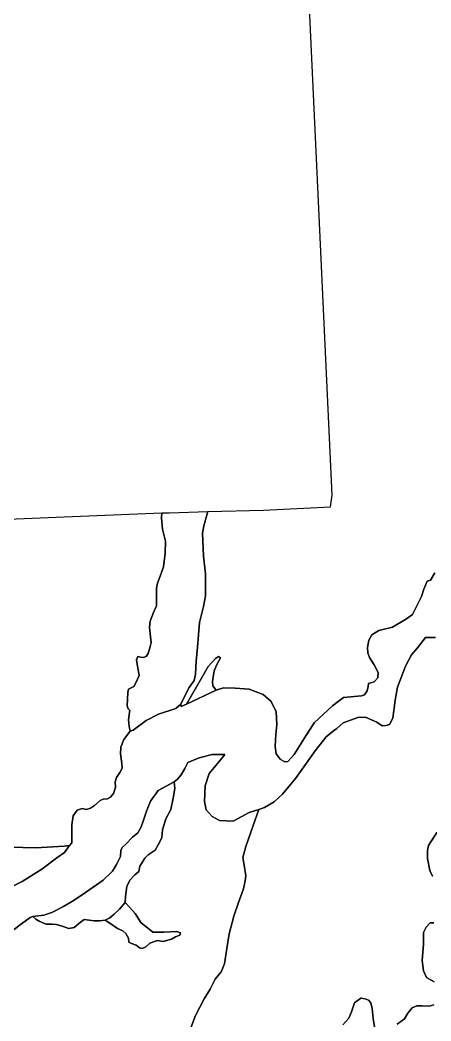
# Model space of a CAD drawing. Header units: inches. Extents: x 288635 to 1232953, y 676945 to 1655780.
# Drawn here: x 383136 to 398338, y 1093100 to 1130163 of the extents above; entities that cross this region are included whole.
import ezdxf

# ---------------------------------------------------------------- set-up
doc = ezdxf.new("R2010")
doc.units = ezdxf.units.IN
doc.header["$MEASUREMENT"] = 0

msp = doc.modelspace()

# ---------------------------------------------------------------- linework, layer by layer
at = {"color": 1}
for points in [[(398484.7401, 1109687.7837), (398325.9898, 1109421.0832), (398192.6395, 1109389.3331), (398078.3393, 1109090.8825), (397989.4391, 1108817.832), (397652.5752, 1108146.3139), (397430.3247, 1107987.5636), (396911.7403, 1107680.6463), (396403.7393, 1107558.9377), (396149.7388, 1107400.1874), (396038.6136, 1107204.3953), (395985.6968, 1106929.2281), (396001.5719, 1106728.1444), (396070.3637, 1106564.1024), (396234.4057, 1106283.6435), (396382.5726, 1105997.8929), (396366.6976, 1105807.3925), (396239.6973, 1105653.9339), (396028.0302, 1105590.4338), (396017.4469, 1105489.8919), (395980.4051, 1105325.8499), (395874.5716, 1105177.6829), (395768.7381, 1105135.3495), (395107.2784, 1105077.1411), (394900.903, 1104928.9741), (394694.5276, 1104770.2238), (394022.4846, 1104140.5142), (393983.1556, 1104079.8542), (393710.2756, 1103658.9716), (393276.3581, 1102971.0535), (393048.816, 1102711.7613), (392927.1074, 1102701.178), (392757.7737, 1102796.4282), (392609.6067, 1102997.5119), (392577.8567, 1103267.3875), (392593.7317, 1103711.8883), (392636.0651, 1104071.7224), (392614.8984, 1104542.6817), (392429.6897, 1104928.9741), (392128.0641, 1105182.9746), (391614.7714, 1105389.35), (391096.187, 1105421.1001), (390667.5612, 1105436.9751), (390387.1023, 1105347.0166), (390270.6854, 1105505.7669), (390254.8104, 1105664.5173), (390291.8521, 1105913.2261), (390318.3105, 1106066.6847), (390418.8524, 1106294.2268), (390545.8526, 1106548.2274), (390482.3525, 1106595.8525), (390365.9356, 1106527.0606), (390238.9353, 1106389.477), (390101.3517, 1106220.1434), (389852.6429, 1105791.5175), (389297.0168, 1104828.4322), (389101.2247, 1104749.0571), (389085.3497, 1104828.4322), (389185.8916, 1105045.391), (389386.9753, 1105442.2668), (389572.184, 1105706.8507), (389625.1008, 1105944.9761), (389656.8508, 1106421.2271), (389694.9509, 1106947.2198), (389779.6177, 1107857.3883), (389917.2014, 1108450.0562), (390001.8682, 1108841.6403), (389991.2848, 1109656.5586), (389917.2014, 1110312.7266), (389885.4513, 1111159.3949), (389934.2234, 1111428.77), (390086.6237, 1111962.1711), (392144.0278, 1112012.9712), (394625.2679, 1112135.1872), (394683.0242, 1112563.955), (393434.6306, 1139367.7003)], [(372599.2079, 1111259.4171), (384470.5567, 1111751.5431), (388381.6453, 1111914.1226), (388371.0619, 1111734.2056), (388402.812, 1111316.1631), (388513.9372, 1110866.3705), (388503.3539, 1110421.8696), (388439.8537, 1109913.8686), (388318.1452, 1109564.6179), (388217.6033, 1109310.6174), (388185.8532, 1109130.7004), (388185.8532, 1108818.4914), (388180.5616, 1108469.2407), (388069.4363, 1108220.5319), (387953.0194, 1107897.7396), (387926.5611, 1107675.4891), (387963.6028, 1107320.9468), (387990.0612, 1107109.2797), (387942.4361, 1106913.4876), (387878.936, 1106707.1122), (387799.5608, 1106601.2787), (387799.5608, 1106601.2787), (387699.0189, 1106564.2369), (387593.1854, 1106574.8203), (387497.9352, 1106595.987), (387445.0184, 1106474.2784), (387471.4768, 1106310.2364), (387539.8453, 1105894.3106), (387434.0117, 1105645.6018), (387344.0532, 1105481.5598), (387145.2412, 1105391.1806), (387121.8028, 1105264.601), (387100.6361, 1104767.1833), (387137.6778, 1104661.3498), (387196.9544, 1104595.732), (387187.3418, 1104534.8632), (387172.0645, 1104438.1249), (387142.9695, 1104253.8906), (387169.4279, 1104007.2985), (387213.878, 1103835.8481), (386979.87, 1103517.6933), (386868.7448, 1103242.5261), (386847.5781, 1102988.5256), (386905.7865, 1102633.9832), (386911.0782, 1102459.3579), (386831.703, 1102300.6075), (386709.9945, 1102115.3988), (386657.0777, 1101951.3569), (386662.3694, 1101739.6898), (386593.5776, 1101522.731), (386487.744, 1101385.1474), (386366.0354, 1101321.6473), (386207.2851, 1101311.0639), (386101.4516, 1101263.4388), (385895.0762, 1101072.9384), (385741.6175, 1100977.6882), (385593.4506, 1100935.3548), (385429.4086, 1100967.1049), (385244.1999, 1100903.6048), (385101.3246, 1100697.2293), (385053.6995, 1100363.8537), (385053.6995, 1099993.4363), (385053.6995, 1099691.8107), (384963.741, 1099601.8522), (384767.9489, 1099575.3938), (383714.9051, 1099506.602), (382762.4032, 1099538.352)], [(382871.2947, 1098086.4947), (383209.962, 1098266.4117), (383945.5052, 1098726.7877), (384501.1313, 1099139.5385), (384776.2985, 1099340.6222), (384963.741, 1099601.8522), (385053.6995, 1099691.8107), (385053.6995, 1099993.4363), (385053.6995, 1100363.8537), (385101.3246, 1100697.2293), (385244.1999, 1100903.6048), (385429.4086, 1100967.1049), (385593.4506, 1100935.3548), (385741.6175, 1100977.6882), (385895.0762, 1101072.9384), (386101.4516, 1101263.4388), (386207.2851, 1101311.0639), (386366.0354, 1101321.6473), (386487.744, 1101385.1474), (386593.5776, 1101522.731), (386662.3694, 1101739.6898), (386657.0777, 1101951.3569), (386709.9945, 1102115.3988), (386831.703, 1102300.6075), (386911.0782, 1102459.3579), (386905.7865, 1102633.9832), (386847.5781, 1102988.5256), (386868.7448, 1103242.5261), (386979.87, 1103517.6933), (387213.878, 1103835.8481), (387315.4782, 1103867.5982), (387798.0791, 1104223.1989), (388255.28, 1104464.4994), (388902.9813, 1104667.6998), (389085.3497, 1104828.4322), (389101.2247, 1104749.0571), (389297.0168, 1104828.4322), (390387.1023, 1105347.0166), (390667.5612, 1105436.9751), (391096.187, 1105421.1001), (391614.7714, 1105389.35), (392128.0641, 1105182.9746), (392429.6897, 1104928.9741), (392614.8984, 1104542.6817), (392636.0651, 1104071.7224), (392593.7317, 1103711.8883), (392577.8567, 1103267.3875), (392609.6067, 1102997.5119), (392757.7737, 1102796.4282), (392927.1074, 1102701.178), (393048.816, 1102711.7613), (393276.3581, 1102971.0535), (393710.2756, 1103658.9716), (393983.1556, 1104079.8542), (394022.4846, 1104140.5142), (394694.5276, 1104770.2238), (394900.903, 1104928.9741), (395107.2784, 1105077.1411), (395768.7381, 1105135.3495), (395874.5716, 1105177.6829), (395980.4051, 1105325.8499), (396017.4469, 1105489.8919), (396028.0302, 1105590.4338), (396239.6973, 1105653.9339), (396366.6976, 1105807.3925), (396382.5726, 1105997.8929), (396234.4057, 1106283.6435), (396070.3637, 1106564.1024), (396001.5719, 1106728.1444), (395985.6968, 1106929.2281), (396038.6136, 1107204.3953), (396149.7388, 1107400.1874), (396403.7393, 1107558.9377), (396911.7403, 1107680.6463), (397430.3247, 1107987.5636), (397652.5752, 1108146.3139), (397989.4391, 1108817.832), (398078.3393, 1109090.8825), (398192.6395, 1109389.3331), (398325.9898, 1109421.0832), (398484.7401, 1109687.7837)], [(398502.5971, 1107300.8238), (398130.063, 1107300.8238), (397842.1957, 1106919.823), (397622.062, 1106657.3559), (397393.4615, 1106242.4884), (397105.5943, 1105463.5535), (397012.4607, 1104980.9525), (396927.7939, 1104312.0845), (396809.2603, 1104075.0174), (396673.7934, 1104041.1506), (396529.8598, 1104024.2173), (396335.1261, 1104168.1509), (395937.1919, 1104337.4845), (395674.7247, 1104354.4179), (395090.5236, 1104142.7508), (394853.4564, 1103931.0837), (394735.2811, 1103838.5987), (394463.989, 1103626.2831), (394057.5882, 1103101.3487), (393786.6543, 1102720.348), (393700.5027, 1102601.3022), (393320.9867, 1102076.88), (392846.8524, 1101492.6789), (392533.5851, 1101213.2783), (392177.9844, 1101001.6112), (391974.784, 1100933.8777), (391610.1108, 1100818.4724), (391025.9096, 1100503.5118), (390512.8286, 1100528.9118), (390243.5881, 1100671.1521), (390020.0676, 1100914.9926), (389964.1875, 1101224.8732), (389979.4275, 1101809.0744), (390131.8278, 1102261.1953), (390497.5886, 1102708.2362), (390716.029, 1102967.3167), (390238.508, 1102972.3967), (389760.9871, 1102845.3965), (389344.4263, 1102667.5961), (389227.586, 1102449.1557), (389100.5858, 1102210.3952), (388963.4255, 1102057.9949), (388836.4252, 1101956.3947), (388251.8254, 1101631.3545), (387962.2648, 1101240.1938), (387814.9445, 1100874.433), (387703.1843, 1100534.0724), (387616.8241, 1100290.2319), (387489.8239, 1100071.7914), (387301.8635, 1099904.1511), (387032.623, 1099634.9106), (386910.7027, 1099523.1503), (386864.9826, 1099406.3101), (386849.7426, 1099192.9497), (386702.4223, 1098898.3091), (386555.102, 1098649.3886), (386209.6613, 1098319.1879), (385559.42, 1097856.907), (385132.6992, 1097572.4264), (384746.6184, 1097343.826), (384309.7375, 1097115.2255), (384010.0169, 1097013.6253), (383609.0948, 1096967.8247), (383507.4946, 1096927.1846), (383324.6142, 1096800.1844), (383146.8139, 1096678.2641), (382923.2934, 1096490.3038)], [(389460.179, 1092848.1949), (389621.046, 1093296.9291), (389951.2466, 1093914.997), (390171.3804, 1094279.0644), (390349.1807, 1094651.5985), (390577.7812, 1094914.0657), (390704.7815, 1095218.8663), (390780.9816, 1095777.6674), (390874.1151, 1096328.0019), (391043.4488, 1096979.9365), (391221.2492, 1097487.9375), (391407.5162, 1097995.9385), (391466.783, 1098292.2725), (391492.183, 1098470.0728), (391424.4496, 1098868.0069), (391382.1161, 1099155.8742), (391492.183, 1099562.275), (391763.1169, 1100341.2099), (391974.784, 1100933.8777), (392177.9844, 1101001.6112), (392533.5851, 1101213.2783), (392846.8524, 1101492.6789), (393320.9867, 1102076.88), (393700.5027, 1102601.3022), (393786.6543, 1102720.348), (394057.5882, 1103101.3487), (394463.989, 1103626.2831), (394735.2811, 1103838.5987), (394853.4564, 1103931.0837), (395090.5236, 1104142.7508), (395674.7247, 1104354.4179), (395937.1919, 1104337.4845), (396335.1261, 1104168.1509), (396529.8598, 1104024.2173), (396673.7934, 1104041.1506), (396809.2603, 1104075.0174), (396927.7939, 1104312.0845), (397012.4607, 1104980.9525), (397105.5943, 1105463.5535), (397393.4615, 1106242.4884), (397622.062, 1106657.3559), (397842.1957, 1106919.823), (398130.063, 1107300.8238), (398502.5971, 1107300.8238)], [(382923.2934, 1096490.3038), (383146.8139, 1096678.2641), (383324.6142, 1096800.1844), (383507.4946, 1096927.1846), (383609.0948, 1096967.8247), (383715.775, 1096871.3045), (383837.6952, 1096790.0244), (384096.7758, 1096683.3441), (384330.4562, 1096683.3441), (384482.8565, 1096678.2641), (384726.697, 1096596.984), (384934.9774, 1096525.8638), (385133.0978, 1096566.5039), (385366.7783, 1096754.4643), (385503.9386, 1096856.0645), (385874.7793, 1096805.2644), (386088.1397, 1096805.2644), (386281.1801, 1096835.7444), (386453.9005, 1096718.9042), (386738.381, 1096525.8638), (386936.5014, 1096439.5037), (387053.3417, 1096342.9835), (387149.8619, 1096170.2631), (387165.1019, 1096022.9428), (387256.5421, 1095967.0627), (387429.2624, 1095911.1826), (387556.2627, 1095804.5024), (387652.7829, 1095779.1023), (387789.9431, 1095845.1425), (387932.1834, 1095977.2227), (388221.744, 1096078.8229), (388424.9444, 1096048.3429), (388734.825, 1096124.543), (388887.2253, 1096210.9032), (389049.7857, 1096282.0233), (389075.1857, 1096358.2235), (388932.9454, 1096414.1036), (388460.5045, 1096388.7036), (388206.504, 1096383.6235), (388049.0237, 1096388.7036), (387601.9828, 1096749.3843), (387398.7824, 1097079.5849), (387180.3419, 1097318.3454), (387022.8616, 1097485.9857), (387038.1016, 1097709.5062), (387088.9017, 1098080.3469), (387200.662, 1098308.9474), (387388.6223, 1098507.0678), (387525.7826, 1098628.988), (387571.5027, 1098837.2684), (387749.3031, 1099126.829), (387881.3833, 1099253.8293), (388130.3038, 1099421.4696), (388242.0641, 1099624.67), (388379.2243, 1099883.7505), (388404.6244, 1100183.4711), (388531.6246, 1100584.7919), (388714.505, 1100925.1526), (388800.8652, 1101351.8735), (388866.9053, 1101707.4742), (388836.4252, 1101956.3947), (388963.4255, 1102057.9949), (389100.5858, 1102210.3952), (389227.586, 1102449.1557), (389344.4263, 1102667.5961), (389760.9871, 1102845.3965), (390238.508, 1102972.3967), (390716.029, 1102967.3167), (390497.5886, 1102708.2362), (390131.8278, 1102261.1953), (389979.4275, 1101809.0744), (389964.1875, 1101224.8732), (390020.0676, 1100914.9926), (390243.5881, 1100671.1521), (390512.8286, 1100528.9118), (390512.8286, 1100528.9118), (391025.9096, 1100503.5118), (391610.1108, 1100818.4724), (391974.784, 1100933.8777), (391763.1169, 1100341.2099), (391492.183, 1099562.275), (391382.1161, 1099155.8742), (391424.4496, 1098868.0069), (391492.183, 1098470.0728), (391466.783, 1098292.2725), (391407.5162, 1097995.9385), (391221.2492, 1097487.9375), (391043.4488, 1096979.9365), (390874.1151, 1096328.0019), (390780.9816, 1095777.6674), (390704.7815, 1095218.8663), (390577.7812, 1094914.0657), (390349.1807, 1094651.5985), (390171.3804, 1094279.0644), (389951.2466, 1093914.997), (389621.046, 1093296.9291), (389460.179, 1092848.1949)], [(398554.4555, 1100078.7427), (398252.8299, 1099602.4917), (398205.2048, 1099417.283), (398205.2048, 1099120.9491), (398295.1633, 1098676.4482), (398395.7052, 1098464.7811)], [(398395.7052, 1098464.7811), (398295.1633, 1098676.4482), (398295.1633, 1098676.4482), (398205.2048, 1099120.9491), (398205.2048, 1099417.283), (398252.8299, 1099602.4917), (398554.4555, 1100078.7427)], [(382762.4032, 1099538.352), (383714.9051, 1099506.602), (384767.9489, 1099575.3938), (384963.741, 1099601.8522), (384776.2985, 1099340.6222), (384501.1313, 1099139.5385), (383945.5052, 1098726.7877), (383209.962, 1098266.4117), (382871.2947, 1098086.4947)], [(398443.3303, 1096734.4027), (398311.0383, 1096729.111), (398157.5797, 1096575.6524), (398062.3295, 1096379.8603), (398062.3295, 1095940.6511), (398014.7044, 1095342.6916), (398067.6212, 1094951.1074), (398168.163, 1094707.6903), (398459.2053, 1094543.6483)], [(398459.2053, 1094543.6483), (398168.163, 1094707.6903), (398067.6212, 1094951.1074), (398014.7044, 1095342.6916), (398062.3295, 1095940.6511), (398062.3295, 1096379.8603), (398157.5797, 1096575.6524), (398311.0383, 1096729.111), (398443.3303, 1096734.4027)], [(396252.5759, 1092882.0616), (396199.6591, 1093188.9789), (396162.6174, 1093564.688), (396109.7006, 1093776.3551), (396025.0338, 1093866.3136), (395908.6169, 1093924.5221), (395744.5749, 1093945.6888), (395511.7411, 1093771.0634), (395395.3242, 1093442.9794), (395305.3657, 1093199.5623), (395072.5319, 1092961.4368)], [(395072.5319, 1092961.4368), (395305.3657, 1093199.5623), (395395.3242, 1093442.9794), (395511.7411, 1093771.0634), (395744.5749, 1093945.6888), (395908.6169, 1093924.5221), (396025.0338, 1093866.3136), (396109.7006, 1093776.3551), (396162.6174, 1093564.688), (396199.6591, 1093188.9789), (396252.5759, 1092882.0616)], [(398443.3303, 1093691.6883), (398268.7049, 1093649.3548), (398009.4127, 1093659.9382), (397818.9124, 1093659.9382), (397638.9953, 1093591.1464), (397485.5367, 1093384.771), (397358.5364, 1093183.6872), (397088.6609, 1092977.3118)], [(397088.6609, 1092977.3118), (397358.5364, 1093183.6872), (397485.5367, 1093384.771), (397638.9953, 1093591.1464), (397818.9124, 1093659.9382), (398009.4127, 1093659.9382), (398268.7049, 1093649.3548), (398443.3303, 1093691.6883)]]:
    msp.add_lwpolyline(points, dxfattribs=at)
for points in [[(390086.6237, 1111962.1711), (389934.2234, 1111428.77), (389885.4513, 1111159.3949), (389917.2014, 1110312.7266), (389991.2848, 1109656.5586), (390001.8682, 1108841.6403), (389917.2014, 1108450.0562), (389779.6177, 1107857.3883), (389694.9509, 1106947.2198), (389656.8508, 1106421.2271), (389625.1008, 1105944.9761), (389572.184, 1105706.8507), (389386.9753, 1105442.2668), (389185.8916, 1105045.391), (389085.3497, 1104828.4322), (388902.9813, 1104667.6998), (388255.28, 1104464.4994), (387798.0791, 1104223.1989), (387315.4782, 1103867.5982), (387213.878, 1103835.8481), (387169.4279, 1104007.2985), (387142.9695, 1104253.8906), (387172.0645, 1104438.1249), (387187.3418, 1104534.8632), (387196.9544, 1104595.732), (387137.6778, 1104661.3498), (387100.6361, 1104767.1833), (387121.8028, 1105264.601), (387145.2412, 1105391.1806), (387344.0532, 1105481.5598), (387434.0117, 1105645.6018), (387539.8453, 1105894.3106), (387471.4768, 1106310.2364), (387445.0184, 1106474.2784), (387497.9352, 1106595.987), (387593.1854, 1106574.8203), (387699.0189, 1106564.2369), (387799.5608, 1106601.2787), (387878.936, 1106707.1122), (387942.4361, 1106913.4876), (387990.0612, 1107109.2797), (387963.6028, 1107320.9468), (387926.5611, 1107675.4891), (387953.0194, 1107897.7396), (388069.4363, 1108220.5319), (388180.5616, 1108469.2407), (388185.8532, 1108818.4914), (388185.8532, 1109130.7004), (388217.6033, 1109310.6174), (388318.1452, 1109564.6179), (388439.8537, 1109913.8686), (388503.3539, 1110421.8696), (388513.9372, 1110866.3705), (388402.812, 1111316.1631), (388371.0619, 1111734.2056), (388381.6453, 1111914.1226), (388659.8935, 1111911.378), (390086.6237, 1111962.1711)], [(390387.1023, 1105347.0166), (389297.0168, 1104828.4322), (389852.6429, 1105791.5175), (390101.3517, 1106220.1434), (390238.9353, 1106389.477), (390365.9356, 1106527.0606), (390482.3525, 1106595.8525), (390545.8526, 1106548.2274), (390418.8524, 1106294.2268), (390318.3105, 1106066.6847), (390291.8521, 1105913.2261), (390254.8104, 1105664.5173), (390270.6854, 1105505.7669), (390387.1023, 1105347.0166)], [(386455.5543, 1096916.2055), (386281.1801, 1096835.7444), (386088.1397, 1096805.2644), (385874.7793, 1096805.2644), (385503.9386, 1096856.0645), (385366.7783, 1096754.4643), (385133.0978, 1096566.5039), (384934.9774, 1096525.8638), (384726.697, 1096596.984), (384482.8565, 1096678.2641), (384330.4562, 1096683.3441), (384096.7758, 1096683.3441), (383837.6952, 1096790.0244), (383715.775, 1096871.3045), (383609.0948, 1096967.8247), (384010.0169, 1097013.6253), (384309.7375, 1097115.2255), (384746.6184, 1097343.826), (385132.6992, 1097572.4264), (385559.42, 1097856.907), (386209.6613, 1098319.1879), (386555.102, 1098649.3886), (386702.4223, 1098898.3091), (386849.7426, 1099192.9497), (386864.9826, 1099406.3101), (386910.7027, 1099523.1503), (387032.623, 1099634.9106), (387301.8635, 1099904.1511), (387489.8239, 1100071.7914), (387616.8241, 1100290.2319), (387703.1843, 1100534.0724), (387814.9445, 1100874.433), (387962.2648, 1101240.1938), (388251.8254, 1101631.3545), (388836.4252, 1101956.3947), (388866.9053, 1101707.4742), (388800.8652, 1101351.8735), (388714.505, 1100925.1526), (388531.6246, 1100584.7919), (388404.6244, 1100183.4711), (388379.2243, 1099883.7505), (388242.0641, 1099624.67), (388130.3038, 1099421.4696), (387881.3833, 1099253.8293), (387749.3031, 1099126.829), (387571.5027, 1098837.2684), (387525.7826, 1098628.988), (387388.6223, 1098507.0678), (387200.662, 1098308.9474), (387088.9017, 1098080.3469), (387038.1016, 1097709.5062), (387022.8616, 1097485.9857), (386821.315, 1097241.3262), (386618.1146, 1097058.4458), (386455.5543, 1096916.2055)], [(388049.0237, 1096388.7036), (388206.504, 1096383.6235), (388460.5045, 1096388.7036), (388932.9454, 1096414.1036), (389075.1857, 1096358.2235), (389049.7857, 1096282.0233), (388887.2253, 1096210.9032), (388734.825, 1096124.543), (388424.9444, 1096048.3429), (388221.744, 1096078.8229), (387932.1834, 1095977.2227), (387789.9431, 1095845.1425), (387652.7829, 1095779.1023), (387556.2627, 1095804.5024), (387429.2624, 1095911.1826), (387256.5421, 1095967.0627), (387165.1019, 1096022.9428), (387149.8619, 1096170.2631), (387053.3417, 1096342.9835), (386936.5014, 1096439.5037), (386738.381, 1096525.8638), (386453.9005, 1096718.9042), (386281.1801, 1096835.7444), (386455.5543, 1096916.2055), (386618.1146, 1097058.4458), (386821.315, 1097241.3262), (387022.8616, 1097485.9857), (387180.3419, 1097318.3454), (387398.7824, 1097079.5849), (387601.9828, 1096749.3843), (388049.0237, 1096388.7036)]]:
    msp.add_lwpolyline(points, close=True, dxfattribs=at)

doc.saveas('drawing.dxf')
